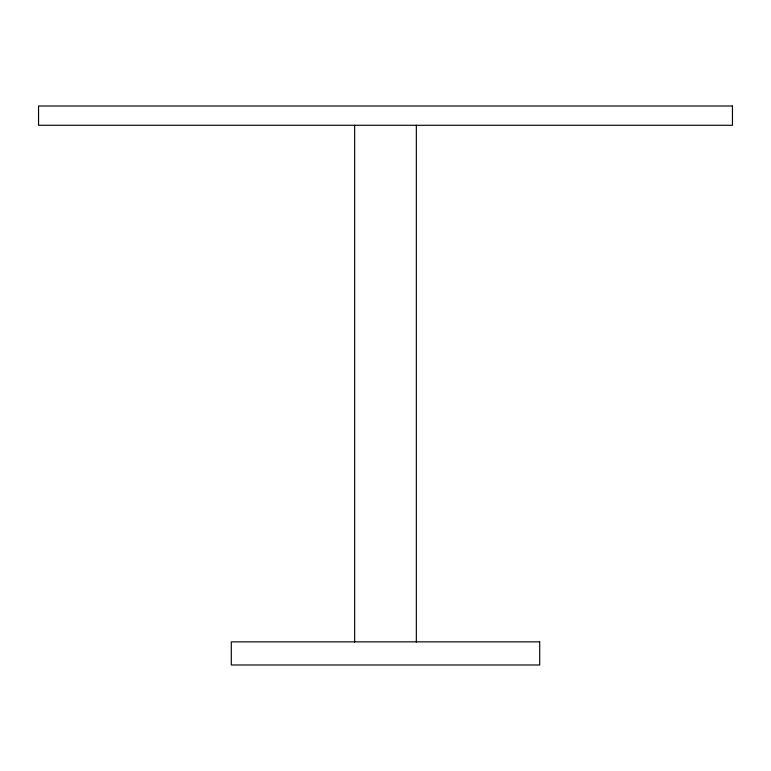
<?xml version="1.0" encoding="UTF-8"?>
<svg xmlns="http://www.w3.org/2000/svg" width="771" height="771" viewBox="0 0 771 771"><rect width="100%" height="100%" fill="white"/><g stroke="black" fill="none" stroke-linecap="round" stroke-linejoin="round"><path stroke-width="1.16" d="M416.34 125.287L416.34 642.098M354.66 125.287L354.66 642.098M732.45 106.013L38.55 106.013L38.55 125.287L732.45 125.287L732.45 106.013M539.7 641.857L231.3 641.857L231.3 664.987L539.7 664.987L539.7 641.857"/></g></svg>
